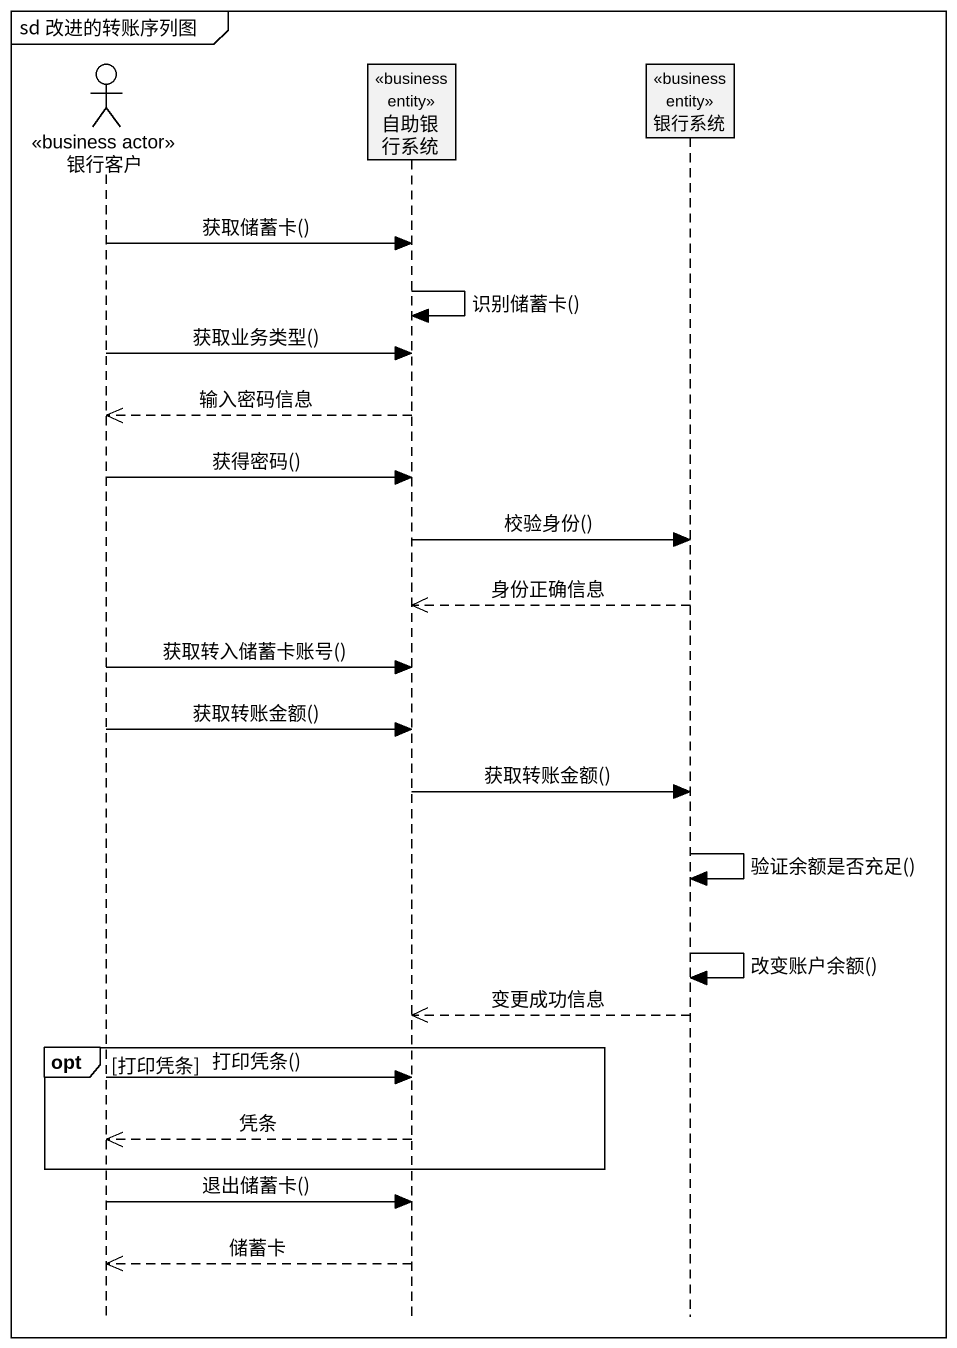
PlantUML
@startuml
mainframe sd 改进的转账序列图
hide footbox
actor 银行客户 <<business actor>>
participant 自助银行系统 <<business entity>>
participant 银行系统 <<business entity>>

银行客户 -> 自助银行系统 : 获取储蓄卡()
自助银行系统 -> 自助银行系统 : 识别储蓄卡()
银行客户 -> 自助银行系统 : 获取业务类型()
自助银行系统 -->> 银行客户 : 输入密码信息
银行客户 -> 自助银行系统 : 获得密码()
自助银行系统 -> 银行系统 : 校验身份()
银行系统 -->> 自助银行系统 : 身份正确信息
银行客户 -> 自助银行系统 : 获取转入储蓄卡账号()
银行客户 -> 自助银行系统 : 获取转账金额()
自助银行系统 -> 银行系统 : 获取转账金额()
银行系统 -> 银行系统 : 验证余额是否充足()
银行系统 -> 银行系统 : 改变账户余额()
银行系统 -->> 自助银行系统 : 变更成功信息
opt 打印凭条
  银行客户 -> 自助银行系统 : 打印凭条()
  自助银行系统 -->> 银行客户 : 凭条
end
银行客户 -> 自助银行系统 : 退出储蓄卡()
自助银行系统 -->> 银行客户 : 储蓄卡
@enduml
